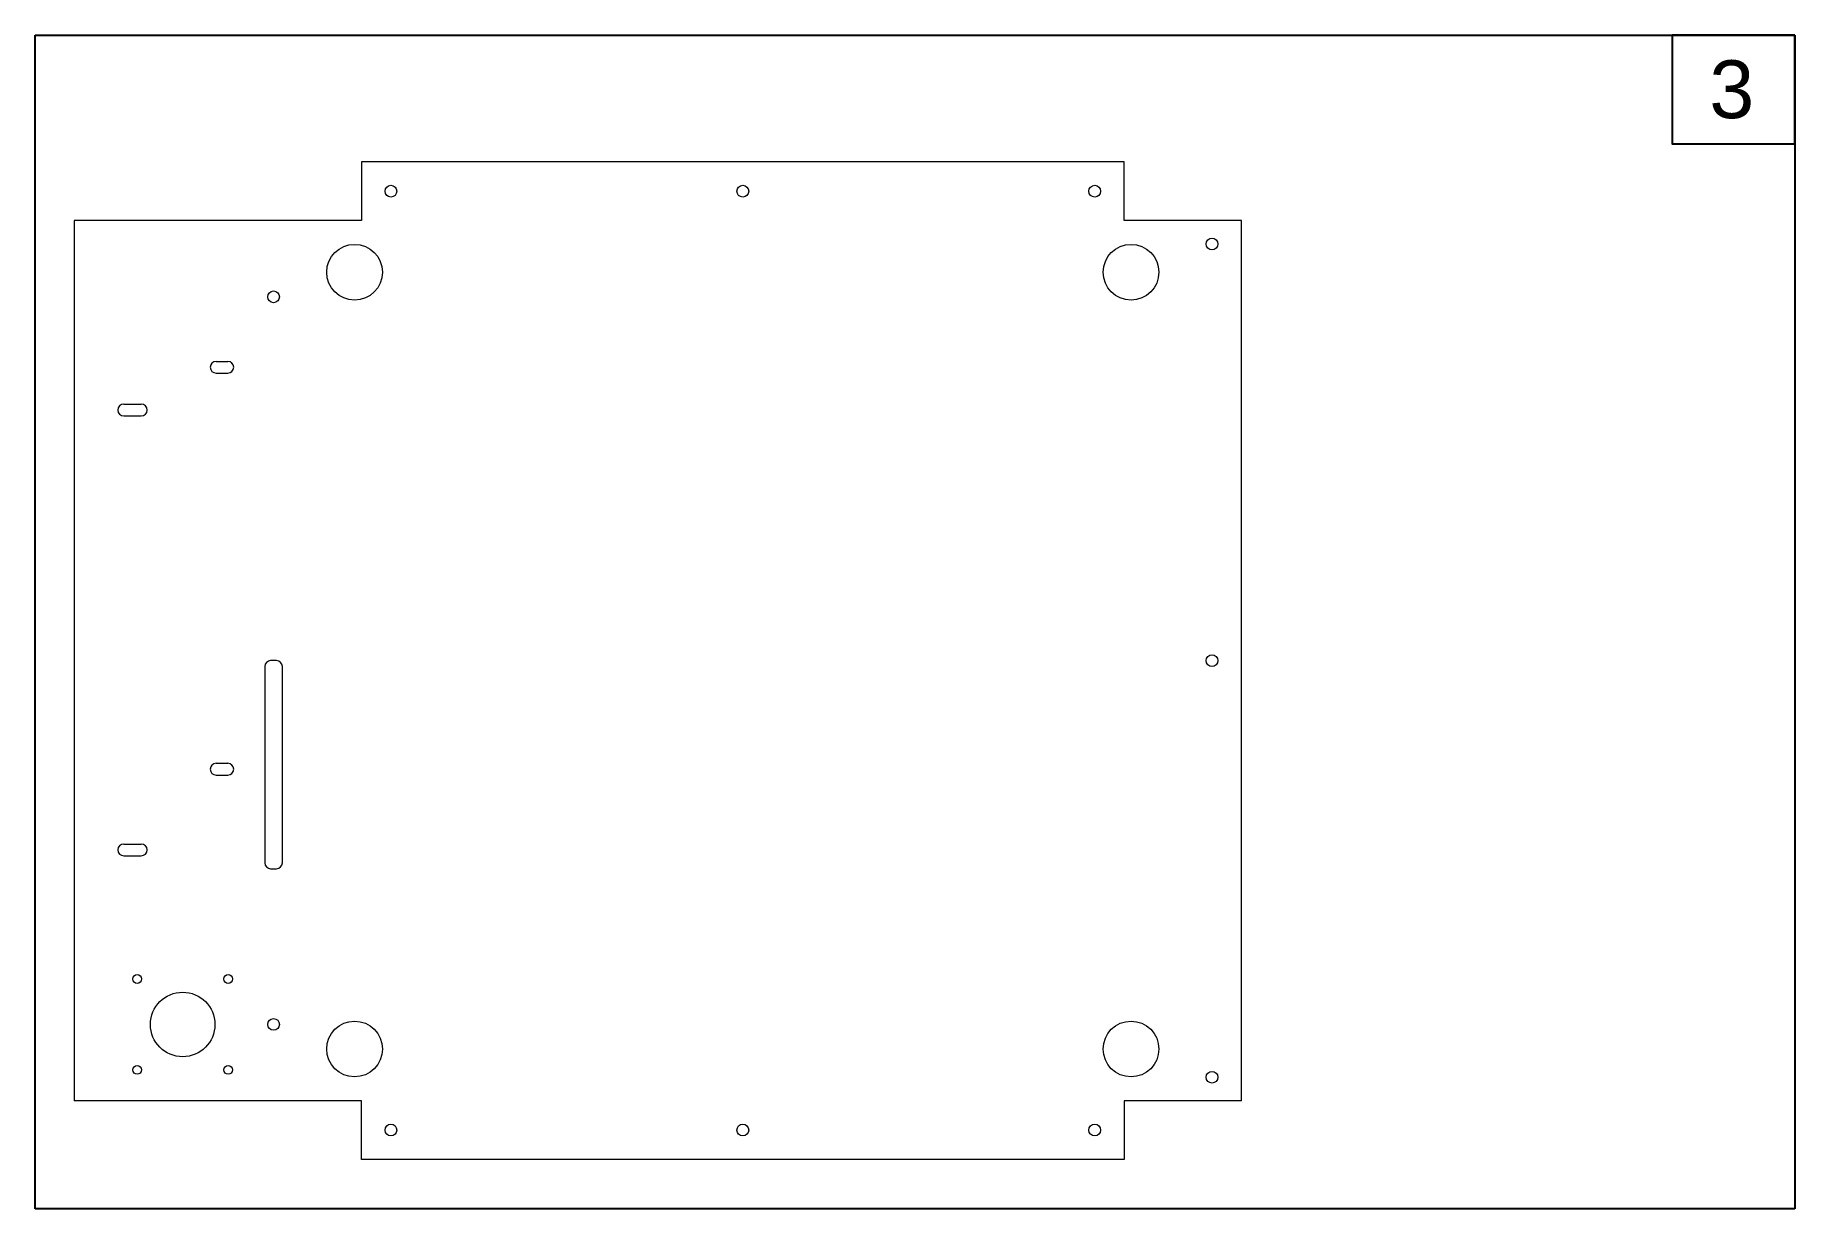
# Model space of a CAD drawing. Header units: millimetres. Extents: x 252 to 852, y 115 to 515.
import ezdxf

# ---------------------------------------------------------------- set-up
doc = ezdxf.new("R2010")
doc.units = ezdxf.units.MM
doc.styles.get("Standard").update_dxf_attribs({"font": 'Arial.ttf'})

msp = doc.modelspace()

# ---------------------------------------------------------------- linework, layer by layer
for p, q in [((252.19, 115.18), (252.19, 515.18)), ((252.19, 515.18), (852.19, 515.18)), ((852.19, 515.18), (852.19, 115.18)), ((852.19, 115.18), (252.19, 115.18))]:
    msp.add_line(p, q)
at = {"color": 7, "linetype": 'Continuous', "lineweight": 15}
for p, q in [((623.47, 472.01), (363.47, 472.01)), ((363.47, 472.01), (363.47, 452.01)), ((623.47, 452.01), (623.47, 472.01)), ((265.47, 452.01), (265.47, 152.01)), ((363.47, 452.01), (265.47, 452.01)), ((663.47, 452.01), (623.47, 452.01)), ((663.47, 152.01), (663.47, 452.01)), ((313.87, 404.01), (317.87, 404.01)), ((313.87, 400.01), (317.87, 400.01)), ((282.37, 389.41), (288.37, 389.41)), ((282.37, 385.41), (288.37, 385.41)), ((330.47, 300.01), (330.47, 233.1)), ((334.47, 302.01), (332.47, 302.01)), ((336.47, 233.1), (336.47, 300.01)), ((313.87, 267.01), (317.87, 267.01)), ((313.87, 263.01), (317.87, 263.01)), ((282.37, 239.51), (288.37, 239.51)), ((282.37, 235.51), (288.37, 235.51)), ((332.47, 231.1), (334.47, 231.1)), ((363.47, 152.01), (265.47, 152.01)), ((363.47, 132.01), (363.47, 152.01)), ((623.47, 152.01), (623.47, 132.01)), ((663.47, 152.01), (623.47, 152.01)), ((623.47, 132.01), (363.47, 132.01))]:
    msp.add_line(p, q, dxfattribs=at)
msp.add_lwpolyline([(852.19, 515.18), (810.41, 515.18), (810.41, 478.21), (852.19, 478.21)], close=True)
for centre, radius in [((373.47, 462.01), 2), ((493.47, 462.01), 2), ((613.47, 462.01), 2), ((653.47, 444.01), 2), ((361.1, 434.39), 9.5), ((625.85, 434.39), 9.5), ((333.47, 426.01), 2), ((653.47, 302.01), 2), ((286.97, 193.51), 1.5), ((317.97, 193.51), 1.5), ((302.47, 178.01), 11), ((333.47, 178.01), 2), ((361.1, 169.64), 9.5), ((625.85, 169.64), 9.5), ((286.97, 162.51), 1.5), ((317.97, 162.51), 1.5), ((653.47, 160.01), 2), ((373.47, 142.01), 2), ((493.47, 142.01), 2), ((613.47, 142.01), 2)]:
    msp.add_circle(centre, radius, dxfattribs=at)
for centre, start, end in [((313.87, 402.01), 90, 270), ((317.87, 402.01), 270, 90), ((282.37, 387.41), 90, 270), ((288.37, 387.41), 270, 90), ((332.47, 300.01), 90, 180), ((334.47, 300.01), 0, 90), ((313.87, 265.01), 90, 270), ((317.87, 265.01), 270, 90), ((282.37, 237.51), 90, 270), ((288.37, 237.51), 270, 90), ((332.47, 233.1), 180, 270), ((334.47, 233.1), 270, 0)]:
    msp.add_arc(centre, 2, start, end, dxfattribs=at)

# ---------------------------------------------------------------- texts
msp.add_text('3', height=19.71).set_placement((823.04, 486.9))

doc.saveas('drawing.dxf')
